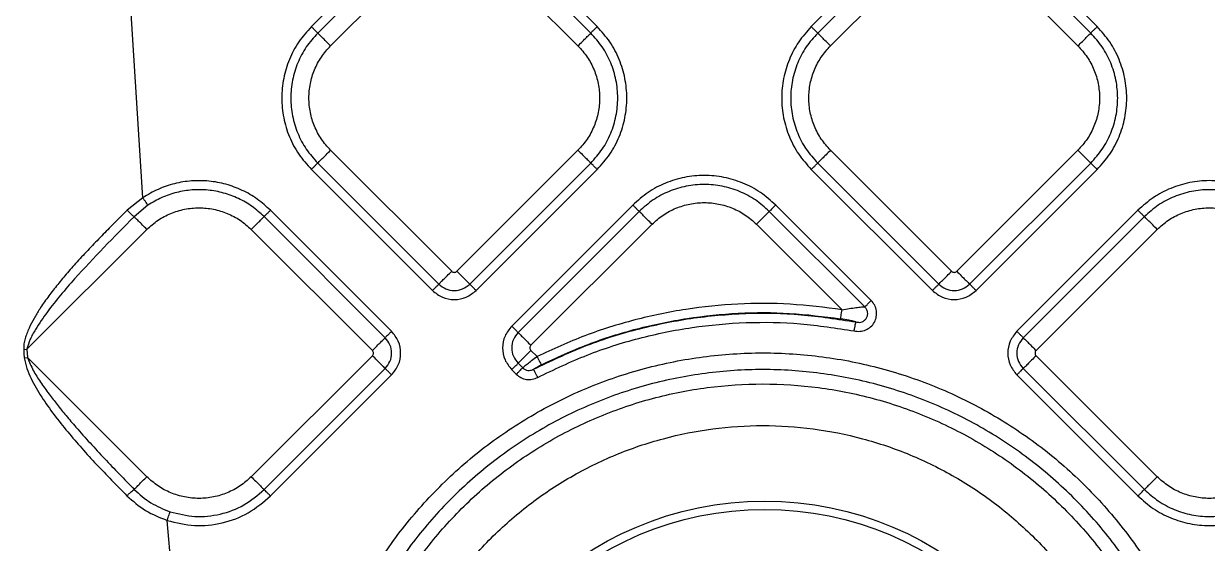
# Model space of a CAD drawing. Extents: x 943 to 1030, y 781 to 934.
# Drawn here: x 974.83 to 981.27, y 836.29 to 839.12 of the extents above; entities that cross this region are included whole.
import ezdxf

# ---------------------------------------------------------------- set-up
doc = ezdxf.new("R2010")
doc.units = 0
doc.header["$MEASUREMENT"] = 0
doc.layers.add('1', color=4, linetype='Continuous')

# ---------------------------------------------------------------- blocks, each defined once
blk = doc.blocks.new('AIRA')
at = {"layer": '1', "color": 3, "linetype": 'Continuous', "lineweight": 25}
for p, q in [((33.8734, 36.5918), (33.2146, 35.933)), ((34.7697, 35.933), (34.1109, 36.5918)), ((36.5929, 36.5918), (35.9341, 35.933)), ((37.4892, 35.933), (36.8304, 36.5918)), ((33.9083, 36.557), (33.2495, 35.8982)), ((34.7348, 35.8982), (34.076, 36.557)), ((36.6278, 36.557), (35.9689, 35.8981)), ((37.4543, 35.8981), (36.7955, 36.557)), ((33.3192, 35.8284), (33.978, 36.4873)), ((34.0063, 36.4873), (34.6651, 35.8284)), ((36.0387, 35.8284), (36.6975, 36.4872)), ((36.7258, 36.4872), (37.3846, 35.8284)), ((32.2983, 35.0019), (32.2267, 36.1439)), ((33.978, 34.6015), (33.3192, 35.2603)), ((34.6651, 35.2603), (34.0063, 34.6015)), ((36.6975, 34.6014), (36.0387, 35.2603)), ((37.3846, 35.2603), (36.7258, 34.6014)), ((33.2146, 35.1557), (33.8734, 34.4969)), ((33.2495, 35.1906), (33.9083, 34.5317)), ((34.076, 34.5317), (34.7348, 35.1906)), ((34.1109, 34.4969), (34.7697, 35.1557)), ((35.9341, 35.1557), (36.5929, 34.4968)), ((35.9689, 35.1905), (36.6278, 34.5317)), ((36.7955, 34.5317), (37.4543, 35.1905)), ((36.8304, 34.4968), (37.4892, 35.1557)), ((32.2983, 35.0019), (32.2132, 34.9333)), ((34.9633, 34.9622), (34.3044, 34.3033)), ((36.2602, 34.4425), (35.7406, 34.9622)), ((32.3257, 34.9609), (32.2503, 34.8986)), ((33.6165, 34.24), (32.9577, 34.8988)), ((33.6514, 34.2748), (32.9925, 34.9337)), ((34.9981, 34.9273), (34.3393, 34.2685)), ((36.2254, 34.4076), (35.7057, 34.9273)), ((37.7112, 34.9337), (37.0524, 34.2748)), ((37.7461, 34.8988), (37.0873, 34.24)), ((34.409, 34.1987), (35.0678, 34.8576)), ((35.636, 34.8576), (36.1015, 34.3921)), ((32.3198, 34.8291), (31.6674, 34.1767)), ((32.8879, 34.8291), (33.5468, 34.1702)), ((37.157, 34.1702), (37.8158, 34.8291)), ((31.6498, 34.1753), (31.6674, 34.1767)), ((31.6532, 34.1309), (31.6707, 34.1322)), ((31.6674, 34.1767), (31.6707, 34.1322)), ((31.6707, 34.1322), (32.3198, 33.4831)), ((33.5468, 34.142), (32.8879, 33.4831)), ((34.409, 34.1705), (34.4425, 34.137)), ((37.8158, 33.4831), (37.157, 34.142)), ((32.9577, 33.4134), (33.6165, 34.0722)), ((34.3044, 34.0659), (34.3293, 34.041)), ((34.3393, 34.1007), (34.3642, 34.0759)), ((37.0873, 34.0722), (37.7461, 33.4134)), ((32.9925, 33.3785), (33.6514, 34.0374)), ((37.0524, 34.0374), (37.7112, 33.3785)), ((32.5062, 32.3664), (32.4304, 33.2456))]:
    blk.add_line(p, q, dxfattribs=at)
at = {"layer": '1', "color": 3, "linetype": 'Continuous', "lineweight": 25, "flags": 128}
blk.add_lwpolyline([(31.6498, 34.1753), (31.6515, 34.1531), (31.6532, 34.1309)], dxfattribs=at)
at = {"layer": '1', "color": 3, "linetype": 'Continuous', "lineweight": 25}
for radius in [1.7912, 1.7467]:
    blk.add_circle((35.6801, 31.5588), radius, dxfattribs=at)
for points in [[(33.2146, 35.933), (33.1906, 35.9061), (33.1426, 35.8524), (33.0924, 35.7559), (33.0606, 35.6523), (33.0501, 35.5444), (33.0606, 35.4364), (33.0924, 35.3329), (33.1426, 35.2364), (33.1906, 35.1826), (33.2146, 35.1557)], [(33.2146, 35.933), (33.2187, 35.9289), (33.227, 35.9206), (33.2378, 35.9098), (33.2461, 35.9015), (33.2483, 35.8993), (33.2495, 35.8982)], [(34.7697, 35.933), (34.7656, 35.9289), (34.7573, 35.9206), (34.7465, 35.9098), (34.7382, 35.9015), (34.736, 35.8993), (34.7348, 35.8982)], [(34.7697, 35.1557), (34.7937, 35.1826), (34.8417, 35.2364), (34.8919, 35.3329), (34.9237, 35.4364), (34.9342, 35.5444), (34.9237, 35.6523), (34.8919, 35.7559), (34.8417, 35.8524), (34.7937, 35.9061), (34.7697, 35.933)], [(35.9341, 35.933), (35.9101, 35.9061), (35.8621, 35.8523), (35.8118, 35.7558), (35.7801, 35.6523), (35.7696, 35.5443), (35.7801, 35.4364), (35.8118, 35.3328), (35.8621, 35.2363), (35.9101, 35.1826), (35.9341, 35.1557)], [(35.9341, 35.933), (35.9382, 35.9288), (35.9465, 35.9206), (35.9573, 35.9097), (35.9656, 35.9014), (35.9678, 35.8992), (35.9689, 35.8981)], [(37.4892, 35.933), (37.4851, 35.9288), (37.4768, 35.9206), (37.466, 35.9097), (37.4577, 35.9014), (37.4554, 35.8992), (37.4543, 35.8981)], [(37.4892, 35.1557), (37.5132, 35.1826), (37.5612, 35.2363), (37.6114, 35.3328), (37.6431, 35.4364), (37.6537, 35.5443), (37.6431, 35.6523), (37.6114, 35.7558), (37.5612, 35.8523), (37.5132, 35.9061), (37.4892, 35.933)], [(33.2495, 35.8982), (33.2276, 35.8737), (33.1839, 35.8247), (33.1382, 35.7369), (33.1093, 35.6426), (33.0997, 35.5444), (33.1093, 35.4461), (33.1382, 35.3518), (33.1839, 35.264), (33.2276, 35.215), (33.2495, 35.1906)], [(33.3192, 35.8284), (33.3109, 35.8367), (33.2943, 35.8533), (33.2727, 35.8749), (33.2561, 35.8915), (33.2517, 35.8959), (33.2495, 35.8982)], [(34.6651, 35.8284), (34.6734, 35.8367), (34.69, 35.8533), (34.7116, 35.8749), (34.7282, 35.8915), (34.7326, 35.8959), (34.7348, 35.8982)], [(34.7348, 35.1906), (34.7567, 35.215), (34.8004, 35.264), (34.8461, 35.3518), (34.875, 35.4461), (34.8846, 35.5444), (34.875, 35.6426), (34.8461, 35.7369), (34.8004, 35.8247), (34.7567, 35.8737), (34.7348, 35.8982)], [(35.9689, 35.8981), (35.9471, 35.8736), (35.9034, 35.8247), (35.8577, 35.7369), (35.8288, 35.6426), (35.8192, 35.5443), (35.8288, 35.4461), (35.8577, 35.3518), (35.9034, 35.264), (35.9471, 35.215), (35.9689, 35.1905)], [(36.0387, 35.8284), (36.0304, 35.8367), (36.0138, 35.8532), (35.9922, 35.8749), (35.9756, 35.8915), (35.9712, 35.8959), (35.9689, 35.8981)], [(37.3846, 35.8284), (37.3929, 35.8367), (37.4094, 35.8532), (37.4311, 35.8749), (37.4477, 35.8915), (37.4521, 35.8959), (37.4543, 35.8981)], [(37.4543, 35.1905), (37.4762, 35.215), (37.5199, 35.264), (37.5656, 35.3518), (37.5945, 35.4461), (37.6041, 35.5443), (37.5945, 35.6426), (37.5656, 35.7369), (37.5199, 35.8247), (37.4762, 35.8736), (37.4543, 35.8981)], [(33.3192, 35.2603), (33.3016, 35.2799), (33.2666, 35.3192), (33.2298, 35.3898), (33.2067, 35.4655), (33.1989, 35.5444), (33.2067, 35.6233), (33.2298, 35.699), (33.2666, 35.7695), (33.3016, 35.8088), (33.3192, 35.8284)], [(34.6651, 35.8284), (34.6827, 35.8088), (34.7177, 35.7695), (34.7545, 35.699), (34.7776, 35.6233), (34.7854, 35.5444), (34.7776, 35.4655), (34.7545, 35.3898), (34.7177, 35.3192), (34.6827, 35.2799), (34.6651, 35.2603)], [(36.0387, 35.2603), (36.0211, 35.2799), (35.9861, 35.3192), (35.9493, 35.3897), (35.9261, 35.4654), (35.9184, 35.5443), (35.9261, 35.6232), (35.9493, 35.6989), (35.9861, 35.7695), (36.0211, 35.8087), (36.0387, 35.8284)], [(37.3846, 35.8284), (37.4021, 35.8087), (37.4372, 35.7695), (37.474, 35.6989), (37.4971, 35.6232), (37.5048, 35.5443), (37.4971, 35.4654), (37.474, 35.3897), (37.4372, 35.3192), (37.4021, 35.2799), (37.3846, 35.2603)], [(33.2495, 35.1906), (33.2517, 35.1928), (33.2561, 35.1972), (33.2727, 35.2138), (33.2943, 35.2355), (33.3109, 35.252), (33.3192, 35.2603)], [(34.6651, 35.2603), (34.6734, 35.252), (34.69, 35.2355), (34.7116, 35.2138), (34.7282, 35.1972), (34.7326, 35.1928), (34.7348, 35.1906)], [(36.0387, 35.2603), (36.0304, 35.252), (36.0138, 35.2354), (35.9922, 35.2138), (35.9756, 35.1972), (35.9712, 35.1928), (35.9689, 35.1905)], [(37.4543, 35.1905), (37.4521, 35.1928), (37.4477, 35.1972), (37.4311, 35.2138), (37.4094, 35.2354), (37.3929, 35.252), (37.3846, 35.2603)], [(33.2495, 35.1906), (33.2483, 35.1895), (33.2461, 35.1873), (33.2378, 35.179), (33.227, 35.1681), (33.2187, 35.1599), (33.2146, 35.1557)], [(34.7697, 35.1557), (34.7656, 35.1599), (34.7573, 35.1681), (34.7465, 35.179), (34.7382, 35.1873), (34.736, 35.1895), (34.7348, 35.1906)], [(35.9341, 35.1557), (35.9382, 35.1598), (35.9465, 35.1681), (35.9573, 35.1789), (35.9656, 35.1872), (35.9678, 35.1894), (35.9689, 35.1905)], [(37.4543, 35.1905), (37.4554, 35.1894), (37.4577, 35.1872), (37.466, 35.1789), (37.4768, 35.1681), (37.4851, 35.1598), (37.4892, 35.1557)], [(32.9925, 34.9337), (32.9692, 34.9548), (32.9224, 34.9971), (32.8398, 35.0442), (32.7511, 35.0774), (32.6579, 35.0947), (32.563, 35.0959), (32.4696, 35.0806), (32.3794, 35.0505), (32.3253, 35.0181), (32.2983, 35.0019)], [(35.7406, 34.9622), (35.7137, 34.9862), (35.6599, 35.0341), (35.5634, 35.0844), (35.4599, 35.1161), (35.3519, 35.1267), (35.2439, 35.1161), (35.1404, 35.0844), (35.0439, 35.0341), (34.9901, 34.9862), (34.9633, 34.9622)], [(38.4885, 34.9337), (38.4616, 34.9576), (38.4079, 35.0056), (38.3114, 35.0559), (38.2078, 35.0876), (38.0999, 35.0982), (37.9919, 35.0876), (37.8884, 35.0559), (37.7919, 35.0056), (37.7381, 34.9576), (37.7112, 34.9337)], [(32.9577, 34.8988), (32.9364, 34.9181), (32.8938, 34.9566), (32.8187, 34.9994), (32.7379, 35.0297), (32.653, 35.0454), (32.5667, 35.0465), (32.4816, 35.0325), (32.3996, 35.0051), (32.3503, 34.9756), (32.3257, 34.9609)], [(35.7057, 34.9273), (35.6812, 34.9491), (35.6323, 34.9928), (35.5444, 35.0386), (35.4502, 35.0674), (35.3519, 35.077), (35.2536, 35.0674), (35.1594, 35.0386), (35.0715, 34.9928), (35.0226, 34.9491), (34.9981, 34.9273)], [(38.4537, 34.8988), (38.4292, 34.9206), (38.3802, 34.9643), (38.2924, 35.0101), (38.1982, 35.0389), (38.0999, 35.0485), (38.0016, 35.0389), (37.9073, 35.0101), (37.8195, 34.9643), (37.7706, 34.9206), (37.7461, 34.8988)], [(32.3257, 34.9609), (32.3248, 34.9622), (32.3231, 34.9648), (32.3166, 34.9745), (32.308, 34.9873), (32.3015, 34.997), (32.2983, 35.0019)], [(34.9633, 34.9622), (34.9674, 34.958), (34.9757, 34.9497), (34.9865, 34.9389), (34.9948, 34.9306), (34.997, 34.9284), (34.9981, 34.9273)], [(35.0678, 34.8576), (35.0875, 34.8751), (35.1268, 34.9102), (35.1973, 34.9469), (35.273, 34.9701), (35.3519, 34.9778), (35.4308, 34.9701), (35.5065, 34.9469), (35.577, 34.9102), (35.6163, 34.8751), (35.636, 34.8576)], [(35.7406, 34.9622), (35.7364, 34.958), (35.7281, 34.9497), (35.7173, 34.9389), (35.709, 34.9306), (35.7068, 34.9284), (35.7057, 34.9273)], [(32.3198, 34.8291), (32.3116, 34.8373), (32.2952, 34.8537), (32.2737, 34.8752), (32.2571, 34.8918), (32.2525, 34.8963), (32.2503, 34.8986)], [(32.3198, 34.8291), (32.3395, 34.8466), (32.3788, 34.8817), (32.4493, 34.9184), (32.525, 34.9416), (32.6039, 34.9493), (32.6828, 34.9416), (32.7585, 34.9184), (32.829, 34.8817), (32.8683, 34.8466), (32.8879, 34.8291)], [(32.8879, 34.8291), (32.8962, 34.8373), (32.9128, 34.8539), (32.9344, 34.8756), (32.951, 34.8922), (32.9555, 34.8966), (32.9577, 34.8988)], [(32.9925, 34.9337), (32.9884, 34.9295), (32.9801, 34.9212), (32.9693, 34.9104), (32.961, 34.9021), (32.9588, 34.8999), (32.9577, 34.8988)], [(35.0678, 34.8576), (35.0596, 34.8659), (35.043, 34.8824), (35.0214, 34.9041), (35.0048, 34.9207), (35.0003, 34.9251), (34.9981, 34.9273)], [(35.636, 34.8576), (35.6443, 34.8659), (35.6608, 34.8824), (35.6825, 34.9041), (35.6991, 34.9207), (35.7035, 34.9251), (35.7057, 34.9273)], [(37.7112, 34.9337), (37.7154, 34.9295), (37.7236, 34.9212), (37.7345, 34.9104), (37.7428, 34.9021), (37.745, 34.8999), (37.7461, 34.8988)], [(37.8158, 34.8291), (37.8075, 34.8373), (37.791, 34.8539), (37.7693, 34.8756), (37.7527, 34.8922), (37.7483, 34.8966), (37.7461, 34.8988)], [(37.8158, 34.8291), (37.8355, 34.8466), (37.8748, 34.8817), (37.9453, 34.9184), (38.021, 34.9416), (38.0999, 34.9493), (38.1788, 34.9416), (38.2545, 34.9184), (38.325, 34.8817), (38.3643, 34.8466), (38.3839, 34.8291)], [(33.9083, 34.5317), (33.9105, 34.534), (33.9149, 34.5384), (33.9315, 34.555), (33.9532, 34.5766), (33.9697, 34.5932), (33.978, 34.6015)], [(34.0063, 34.6015), (34.0146, 34.5932), (34.0311, 34.5766), (34.0528, 34.555), (34.0694, 34.5384), (34.0738, 34.534), (34.076, 34.5317)], [(36.6278, 34.5317), (36.63, 34.5339), (36.6344, 34.5383), (36.651, 34.5549), (36.6727, 34.5766), (36.6892, 34.5932), (36.6975, 34.6014)], [(36.7258, 34.6014), (36.7341, 34.5932), (36.7506, 34.5766), (36.7723, 34.5549), (36.7889, 34.5383), (36.7933, 34.5339), (36.7955, 34.5317)], [(33.8734, 34.4969), (33.8776, 34.501), (33.8858, 34.5093), (33.8967, 34.5201), (33.905, 34.5284), (33.9072, 34.5306), (33.9083, 34.5317)], [(34.1109, 34.4969), (34.1067, 34.501), (34.0985, 34.5093), (34.0876, 34.5201), (34.0793, 34.5284), (34.0771, 34.5306), (34.076, 34.5317)], [(36.5929, 34.4968), (36.5971, 34.501), (36.6053, 34.5093), (36.6162, 34.5201), (36.6245, 34.5284), (36.6267, 34.5306), (36.6278, 34.5317)], [(36.8304, 34.4968), (36.8262, 34.501), (36.8179, 34.5093), (36.8071, 34.5201), (36.7988, 34.5284), (36.7966, 34.5306), (36.7955, 34.5317)], [(36.1015, 34.3921), (36.0075, 34.4041), (35.8194, 34.4281), (35.5345, 34.4271), (35.2513, 34.3989), (34.9728, 34.3407), (34.7007, 34.2561), (34.5286, 34.1767), (34.4425, 34.137)], [(36.0937, 34.3429), (36.0939, 34.3441), (36.0943, 34.3464), (36.0961, 34.358), (36.0986, 34.3737), (36.1005, 34.3859), (36.1015, 34.3921)], [(36.2254, 34.4076), (36.2265, 34.4087), (36.2287, 34.4109), (36.237, 34.4192), (36.2478, 34.4301), (36.2561, 34.4383), (36.2602, 34.4425)], [(34.4234, 34.068), (34.5139, 34.1115), (34.6948, 34.1984), (34.9824, 34.2894), (35.2775, 34.3503), (35.5777, 34.3767), (35.8793, 34.3722), (36.0776, 34.341), (36.1768, 34.3254)], [(34.4464, 34.0239), (34.5352, 34.0665), (34.7128, 34.1518), (34.9951, 34.2411), (35.2848, 34.3009), (35.5794, 34.3269), (35.8755, 34.3224), (36.0701, 34.2918), (36.1674, 34.2765)], [(34.4647, 34.0924), (34.5492, 34.1314), (34.7183, 34.2094), (34.9854, 34.2924), (35.2589, 34.3496), (35.537, 34.3773), (35.8167, 34.3783), (36.0014, 34.3547), (36.0937, 34.3429)], [(36.1674, 34.2765), (36.1686, 34.2825), (36.1709, 34.2947), (36.1739, 34.3103), (36.1761, 34.3218), (36.1765, 34.3242), (36.1768, 34.3254)], [(33.6514, 34.2748), (33.6472, 34.2707), (33.6389, 34.2624), (33.6281, 34.2516), (33.6198, 34.2433), (33.6176, 34.2411), (33.6165, 34.24)], [(34.3044, 34.3033), (34.3086, 34.2992), (34.3168, 34.2909), (34.3277, 34.2801), (34.336, 34.2718), (34.3382, 34.2696), (34.3393, 34.2685)], [(34.3393, 34.2685), (34.3415, 34.2663), (34.3459, 34.2618), (34.3625, 34.2452), (34.3842, 34.2236), (34.4007, 34.207), (34.409, 34.1987)], [(37.0524, 34.2748), (37.0565, 34.2707), (37.0648, 34.2624), (37.0756, 34.2516), (37.0839, 34.2433), (37.0861, 34.2411), (37.0873, 34.24)], [(33.5468, 34.1702), (33.5551, 34.1785), (33.5716, 34.1951), (33.5933, 34.2167), (33.6099, 34.2333), (33.6143, 34.2377), (33.6165, 34.24)], [(37.0873, 34.24), (37.0895, 34.2377), (37.0939, 34.2333), (37.1105, 34.2167), (37.1321, 34.1951), (37.1487, 34.1785), (37.157, 34.1702)], [(33.1846, 31.6708), (33.1887, 31.5623), (33.1969, 31.3454), (33.2629, 31.0255), (33.3671, 30.7166), (33.5115, 30.4241), (33.6927, 30.1529), (33.9077, 29.9077), (34.1529, 29.6927), (34.4241, 29.5115), (34.7166, 29.3672), (35.0255, 29.2624), (35.3454, 29.1988), (35.6708, 29.1774), (35.9962, 29.1988), (36.3161, 29.2624), (36.625, 29.3672), (36.9175, 29.5115), (37.1887, 29.6927), (37.4339, 29.9077), (37.6489, 30.1529), (37.8301, 30.4241), (37.9744, 30.7166), (38.0792, 31.0255), (38.1428, 31.3454), (38.1642, 31.6708), (38.1428, 31.9962), (38.0792, 32.3161), (37.9744, 32.625), (37.8301, 32.9175), (37.6489, 33.1887), (37.4339, 33.4339), (37.1887, 33.6489), (36.9175, 33.8301), (36.625, 33.9744), (36.3161, 34.0792), (35.9962, 34.1428), (35.6708, 34.1642), (35.3454, 34.1428), (35.0255, 34.0792), (34.7166, 33.9744), (34.4241, 33.8301), (34.1529, 33.6489), (33.9077, 33.4339), (33.6927, 33.1887), (33.5115, 32.9175), (33.3671, 32.625), (33.2629, 32.3161), (33.1969, 31.9962), (33.1887, 31.7793), (33.1846, 31.6708)], [(33.6165, 34.0722), (33.6143, 34.0744), (33.6099, 34.0789), (33.5933, 34.0955), (33.5716, 34.1171), (33.5551, 34.1337), (33.5468, 34.142)], [(34.409, 34.1705), (34.4007, 34.1622), (34.3842, 34.1456), (34.3625, 34.124), (34.3459, 34.1074), (34.3415, 34.103), (34.3393, 34.1007)], [(34.4425, 34.137), (34.4453, 34.1314), (34.4508, 34.1204), (34.4579, 34.1061), (34.4631, 34.0956), (34.4642, 34.0935), (34.4647, 34.0924)], [(37.157, 34.142), (37.1487, 34.1337), (37.1321, 34.1171), (37.1105, 34.0955), (37.0939, 34.0789), (37.0895, 34.0744), (37.0873, 34.0722)], [(33.2752, 31.6708), (33.2791, 31.7753), (33.2871, 31.9844), (33.3507, 32.2926), (33.4511, 32.5902), (33.5902, 32.872), (33.7648, 33.1333), (33.972, 33.3696), (34.2083, 33.5768), (34.4696, 33.7514), (34.7514, 33.8904), (35.049, 33.9914), (35.3572, 34.0527), (35.6708, 34.0733), (35.9844, 34.0527), (36.2926, 33.9914), (36.5902, 33.8904), (36.872, 33.7514), (37.1333, 33.5768), (37.3696, 33.3696), (37.5768, 33.1333), (37.7514, 32.872), (37.8904, 32.5902), (37.9914, 32.2926), (38.0527, 31.9844), (38.0733, 31.6708), (38.0527, 31.3572), (37.9914, 31.049), (37.8904, 30.7514), (37.7514, 30.4696), (37.5768, 30.2083), (37.3696, 29.972), (37.1333, 29.7648), (36.872, 29.5902), (36.5902, 29.4512), (36.2926, 29.3502), (35.9844, 29.2889), (35.6708, 29.2683), (35.3572, 29.2889), (35.049, 29.3502), (34.7514, 29.4512), (34.4696, 29.5902), (34.2083, 29.7648), (33.972, 29.972), (33.7648, 30.2083), (33.5902, 30.4696), (33.4511, 30.7514), (33.3507, 31.049), (33.2871, 31.3572), (33.2791, 31.5663), (33.2752, 31.6708)], [(33.6514, 34.0374), (33.6472, 34.0415), (33.6389, 34.0498), (33.6281, 34.0606), (33.6198, 34.0689), (33.6176, 34.0711), (33.6165, 34.0722)], [(34.3044, 34.0659), (34.3086, 34.07), (34.3168, 34.0783), (34.3277, 34.0891), (34.336, 34.0974), (34.3382, 34.0996), (34.3393, 34.1007)], [(34.3293, 34.041), (34.3334, 34.0451), (34.3417, 34.0534), (34.3525, 34.0642), (34.3608, 34.0725), (34.3631, 34.0748), (34.3642, 34.0759)], [(34.4464, 34.0239), (34.4435, 34.0293), (34.4378, 34.0403), (34.4305, 34.0544), (34.4251, 34.0648), (34.4239, 34.067), (34.4234, 34.068)], [(37.0524, 34.0374), (37.0565, 34.0415), (37.0648, 34.0498), (37.0756, 34.0606), (37.0839, 34.0689), (37.0861, 34.0711), (37.0873, 34.0722)], [(37.9881, 31.6708), (37.9843, 31.7719), (37.9766, 31.9741), (37.9151, 32.2723), (37.818, 32.5601), (37.6834, 32.8328), (37.5145, 33.0855), (37.3141, 33.3141), (37.0855, 33.5145), (36.8328, 33.6834), (36.5601, 33.8178), (36.2723, 33.9156), (35.9741, 33.9749), (35.6708, 33.9947), (35.3675, 33.9749), (35.0693, 33.9156), (34.7815, 33.8178), (34.5088, 33.6834), (34.2561, 33.5145), (34.0275, 33.3141), (33.8271, 33.0855), (33.6582, 32.8328), (33.5238, 32.5601), (33.426, 32.2723), (33.3667, 31.9741), (33.3469, 31.6708), (33.3667, 31.3675), (33.426, 31.0693), (33.5238, 30.7815), (33.6582, 30.5088), (33.8271, 30.2561), (34.0275, 30.0275), (34.2561, 29.8271), (34.5088, 29.6582), (34.7815, 29.5238), (35.0693, 29.426), (35.3675, 29.3667), (35.6708, 29.3469), (35.9741, 29.3667), (36.2723, 29.426), (36.5601, 29.5238), (36.8328, 29.6582), (37.0855, 29.8271), (37.3141, 30.0275), (37.5145, 30.2561), (37.6834, 30.5088), (37.818, 30.7815), (37.9151, 31.0693), (37.9766, 31.3675), (37.9843, 31.5697), (37.9881, 31.6708)], [(33.5801, 31.6708), (33.5835, 31.5796), (33.5904, 31.3971), (33.646, 31.1281), (33.7336, 30.8684), (33.855, 30.6224), (34.0074, 30.3944), (34.1882, 30.1882), (34.3944, 30.0074), (34.6224, 29.855), (34.8684, 29.7337), (35.1281, 29.6455), (35.3971, 29.592), (35.6708, 29.5741), (35.9445, 29.592), (36.2135, 29.6455), (36.4732, 29.7337), (36.7192, 29.855), (36.9472, 30.0074), (37.1534, 30.1882), (37.3342, 30.3944), (37.4866, 30.6224), (37.6079, 30.8684), (37.6961, 31.1281), (37.7496, 31.3971), (37.7675, 31.6708), (37.7496, 31.9445), (37.6961, 32.2135), (37.6079, 32.4732), (37.4866, 32.7192), (37.3342, 32.9472), (37.1534, 33.1534), (36.9472, 33.3342), (36.7192, 33.4866), (36.4732, 33.6079), (36.2135, 33.6961), (35.9445, 33.7496), (35.6708, 33.7675), (35.3971, 33.7496), (35.1281, 33.6961), (34.8684, 33.6079), (34.6224, 33.4866), (34.3944, 33.3342), (34.1882, 33.1534), (34.0074, 32.9472), (33.855, 32.7192), (33.7336, 32.4732), (33.646, 32.2135), (33.5904, 31.9445), (33.5835, 31.762), (33.5801, 31.6708)], [(32.2511, 33.4144), (32.2537, 33.417), (32.2589, 33.4222), (32.2754, 33.4387), (32.2962, 33.4596), (32.312, 33.4753), (32.3198, 33.4831)], [(32.8879, 33.4831), (32.8683, 33.4656), (32.829, 33.4305), (32.7585, 33.3938), (32.6828, 33.3706), (32.6039, 33.3629), (32.525, 33.3706), (32.4493, 33.3938), (32.3788, 33.4305), (32.3395, 33.4656), (32.3198, 33.4831)], [(32.8879, 33.4831), (32.8962, 33.4748), (32.9128, 33.4583), (32.9344, 33.4366), (32.951, 33.42), (32.9555, 33.4156), (32.9577, 33.4134)], [(37.8158, 33.4831), (37.8075, 33.4748), (37.791, 33.4583), (37.7693, 33.4366), (37.7527, 33.42), (37.7483, 33.4156), (37.7461, 33.4134)], [(38.3839, 33.4831), (38.3643, 33.4656), (38.325, 33.4305), (38.2545, 33.3938), (38.1788, 33.3706), (38.0999, 33.3629), (38.021, 33.3706), (37.9453, 33.3938), (37.8748, 33.4305), (37.8355, 33.4656), (37.8158, 33.4831)], [(32.4304, 33.2456), (32.4798, 33.2335), (32.5786, 33.2092), (32.7318, 33.2263), (32.8763, 33.2796), (32.9538, 33.3455), (32.9925, 33.3785)], [(32.446, 33.2924), (32.491, 33.2814), (32.5809, 33.2592), (32.7203, 33.2748), (32.8519, 33.3233), (32.9224, 33.3834), (32.9577, 33.4134)], [(32.9925, 33.3785), (32.9884, 33.3827), (32.9801, 33.391), (32.9693, 33.4018), (32.961, 33.4101), (32.9588, 33.4123), (32.9577, 33.4134)], [(37.7112, 33.3785), (37.7154, 33.3827), (37.7236, 33.391), (37.7345, 33.4018), (37.7428, 33.4101), (37.745, 33.4123), (37.7461, 33.4134)], [(37.7112, 33.3785), (37.7381, 33.3545), (37.7919, 33.3066), (37.8884, 33.2563), (37.9919, 33.2246), (38.0999, 33.214), (38.2078, 33.2246), (38.3114, 33.2563), (38.4079, 33.3066), (38.4616, 33.3545), (38.4885, 33.3785)], [(37.7461, 33.4134), (37.7706, 33.3916), (37.8195, 33.3479), (37.9073, 33.3021), (38.0016, 33.2733), (38.0999, 33.2637), (38.1982, 33.2733), (38.2924, 33.3021), (38.3802, 33.3479), (38.4292, 33.3916), (38.4537, 33.4134)], [(32.4304, 33.2456), (32.4323, 33.2512), (32.436, 33.2623), (32.4408, 33.2768), (32.4445, 33.288), (32.4455, 33.2909), (32.446, 33.2924)]]:
    blk.add_open_spline(points, degree=3, dxfattribs=at)
for points, knots in [([(32.2132, 34.9333), (32.1889, 34.9092), (32.1422, 34.863), (32.0732, 34.7935), (32.0061, 34.724), (31.9415, 34.6544), (31.882, 34.587), (31.8287, 34.5229), (31.7803, 34.46), (31.7396, 34.4011), (31.7056, 34.3453), (31.6827, 34.3007), (31.6672, 34.2638), (31.6577, 34.2351), (31.6501, 34.2061), (31.6499, 34.1856), (31.6498, 34.1753)], [0, 0, 0, 0, 0.106112, 0.203279, 0.30439, 0.406522, 0.499778, 0.585913, 0.668149, 0.74938, 0.811533, 0.873859, 0.907065, 0.936834, 0.968423, 1, 1, 1, 1]), ([(32.2503, 34.8986), (32.1405, 34.7873), (31.9759, 34.6204), (31.7997, 34.413), (31.723, 34.3006), (31.6836, 34.233), (31.6727, 34.1952), (31.6674, 34.1767)], [0, 0, 0, 0, 0.4999557, 0.7498348, 0.8745979, 0.9386317, 1, 1, 1, 1]), ([(32.2132, 34.9333), (32.2173, 34.9292), (32.2258, 34.9209), (32.2374, 34.9099), (32.2464, 34.9017), (32.249, 34.8996), (32.2503, 34.8986)], [0, 0, 0, 0, 0.2419587, 0.5, 0.7580413, 1, 1, 1, 1]), ([(33.978, 34.6015), (33.9801, 34.5998), (33.9842, 34.5965), (33.9921, 34.5951), (34.0001, 34.5965), (34.0042, 34.5998), (34.0063, 34.6015)], [0, 0, 0, 0, 0.2500103, 0.5, 0.7499897, 1, 1, 1, 1]), ([(36.6975, 34.6014), (36.6996, 34.5998), (36.7037, 34.5965), (36.7116, 34.5951), (36.7196, 34.5965), (36.7237, 34.5998), (36.7258, 34.6014)], [0, 0, 0, 0, 0.25001, 0.5, 0.74999, 1, 1, 1, 1]), ([(33.9083, 34.5317), (33.9205, 34.5221), (33.9451, 34.5027), (33.9921, 34.4942), (34.0393, 34.5026), (34.0638, 34.522), (34.076, 34.5317)], [0, 0, 0, 0, 0.249635, 0.500178, 0.750078, 1, 1, 1, 1]), ([(36.6278, 34.5317), (36.64, 34.522), (36.6646, 34.5026), (36.7116, 34.4941), (36.7588, 34.5026), (36.7832, 34.522), (36.7955, 34.5317)], [0, 0, 0, 0, 0.249635, 0.500178, 0.750078, 1, 1, 1, 1]), ([(33.8734, 34.4969), (33.8908, 34.4831), (33.9256, 34.4557), (33.9922, 34.4437), (34.0589, 34.4557), (34.0935, 34.4832), (34.1109, 34.4969)], [0, 0, 0, 0, 0.250225, 0.500436, 0.750211, 1, 1, 1, 1]), ([(36.5929, 34.4968), (36.6103, 34.4831), (36.645, 34.4556), (36.7117, 34.4437), (36.7784, 34.4557), (36.813, 34.4831), (36.8304, 34.4968)], [0, 0, 0, 0, 0.250225, 0.500436, 0.750211, 1, 1, 1, 1]), ([(36.1015, 34.3921), (36.1147, 34.3944), (36.1411, 34.3991), (36.1782, 34.4042), (36.204, 34.407), (36.2191, 34.4079), (36.2233, 34.4077), (36.2254, 34.4076)], [0, 0, 0, 0, 0.250377, 0.499703, 0.750294, 0.880045, 1, 1, 1, 1]), ([(36.1674, 34.2765), (36.1781, 34.2752), (36.1994, 34.2727), (36.231, 34.2806), (36.2583, 34.298), (36.2788, 34.3232), (36.2897, 34.3539), (36.2904, 34.3862), (36.2808, 34.4176), (36.2671, 34.4342), (36.2602, 34.4425)], [0, 0, 0, 0, 0.125458, 0.249604, 0.374453, 0.499551, 0.624598, 0.7495, 0.874315, 1, 1, 1, 1]), ([(36.1768, 34.3254), (36.1829, 34.3243), (36.1942, 34.3224), (36.2115, 34.3262), (36.2253, 34.3349), (36.2356, 34.3476), (36.241, 34.363), (36.2412, 34.3793), (36.2361, 34.3951), (36.229, 34.4034), (36.2254, 34.4076)], [0, 0, 0, 0, 0.145478, 0.268625, 0.389797, 0.510646, 0.63152, 0.752672, 0.874889, 1, 1, 1, 1]), ([(36.1768, 34.3254), (36.172, 34.3268), (36.1615, 34.3298), (36.1329, 34.3361), (36.1091, 34.3402), (36.0937, 34.3429)], [0, 0, 0, 0, 0.229039, 0.501194, 1, 1, 1, 1]), ([(33.6514, 34.0374), (33.6651, 34.0547), (33.6926, 34.0895), (33.7045, 34.1562), (33.6925, 34.2228), (33.6651, 34.2575), (33.6514, 34.2748)], [0, 0, 0, 0, 0.250225, 0.500436, 0.750211, 1, 1, 1, 1]), ([(34.3044, 34.3033), (34.2907, 34.2859), (34.2632, 34.2512), (34.2513, 34.1845), (34.2632, 34.1179), (34.2907, 34.0832), (34.3044, 34.0659)], [0, 0, 0, 0, 0.250225, 0.500436, 0.750211, 1, 1, 1, 1]), ([(34.3393, 34.2685), (34.3296, 34.2562), (34.3102, 34.2317), (34.3017, 34.1846), (34.3102, 34.1375), (34.3296, 34.113), (34.3393, 34.1007)], [0, 0, 0, 0, 0.249635, 0.500178, 0.750078, 1, 1, 1, 1]), ([(37.0524, 34.2748), (37.0387, 34.2574), (37.0112, 34.2227), (36.9992, 34.156), (37.0112, 34.0894), (37.0387, 34.0547), (37.0524, 34.0374)], [0, 0, 0, 0, 0.250225, 0.500436, 0.750211, 1, 1, 1, 1]), ([(33.6165, 34.0722), (33.6262, 34.0845), (33.6456, 34.109), (33.6541, 34.1561), (33.6456, 34.2032), (33.6262, 34.2277), (33.6165, 34.24)], [0, 0, 0, 0, 0.249635, 0.500178, 0.750078, 1, 1, 1, 1]), ([(34.409, 34.1987), (34.4074, 34.1967), (34.4041, 34.1925), (34.4027, 34.1846), (34.4041, 34.1767), (34.4074, 34.1725), (34.409, 34.1705)], [0, 0, 0, 0, 0.25001, 0.5, 0.74999, 1, 1, 1, 1]), ([(37.0873, 34.24), (37.0776, 34.2277), (37.0582, 34.2032), (37.0497, 34.1561), (37.0581, 34.109), (37.0775, 34.0845), (37.0873, 34.0722)], [0, 0, 0, 0, 0.2496354, 0.5001783, 0.7500779, 1, 1, 1, 1]), ([(31.6532, 34.1309), (31.6569, 34.1114), (31.6645, 34.0722), (31.6975, 34.0003), (31.7667, 33.8814), (31.887, 33.7259), (32.0445, 33.5493), (32.1559, 33.4362), (32.2116, 33.3796)], [0, 0, 0, 0, 0.062343, 0.124946, 0.249411, 0.499437, 0.749489, 1, 1, 1, 1]), ([(31.6707, 34.1322), (31.6804, 34.1085), (31.6995, 34.0615), (31.7421, 33.9966), (31.7856, 33.9349), (31.8323, 33.8745), (31.8811, 33.8147), (31.966, 33.7155), (32.0892, 33.5811), (32.1971, 33.47), (32.2511, 33.4144)], [0, 0, 0, 0, 0.08244, 0.163198, 0.250121, 0.327135, 0.410485, 0.500206, 0.750043, 1, 1, 1, 1]), ([(33.5468, 34.142), (33.5484, 34.144), (33.5517, 34.1481), (33.5531, 34.1561), (33.5517, 34.164), (33.5484, 34.1682), (33.5468, 34.1702)], [0, 0, 0, 0, 0.2500103, 0.5, 0.7499897, 1, 1, 1, 1]), ([(34.3642, 34.0759), (34.3663, 34.0781), (34.3707, 34.0825), (34.3887, 34.0971), (34.4132, 34.1157), (34.4323, 34.1296), (34.4425, 34.137)], [0, 0, 0, 0, 0.24715, 0.499568, 0.731972, 1, 1, 1, 1]), ([(37.157, 34.1702), (37.1553, 34.1682), (37.1521, 34.164), (37.1507, 34.1561), (37.1521, 34.1481), (37.1553, 34.144), (37.157, 34.142)], [0, 0, 0, 0, 0.25001, 0.5, 0.74999, 1, 1, 1, 1]), ([(34.3642, 34.0759), (34.3683, 34.0724), (34.3766, 34.0656), (34.3922, 34.0611), (34.4061, 34.0615), (34.4157, 34.0644), (34.4206, 34.0666), (34.4225, 34.0676), (34.4231, 34.0679), (34.4233, 34.068), (34.4234, 34.068)], [0, 0, 0, 0, 0.249545, 0.498889, 0.7345, 0.891054, 0.967478, 0.989406, 0.996135, 1, 1, 1, 1]), ([(34.4234, 34.068), (34.425, 34.0694), (34.4284, 34.0721), (34.4383, 34.0783), (34.4507, 34.0853), (34.46, 34.09), (34.4647, 34.0924)], [0, 0, 0, 0, 0.249844, 0.499687, 0.749575, 1, 1, 1, 1]), ([(34.3293, 34.041), (34.3375, 34.0342), (34.3538, 34.0207), (34.3848, 34.0116), (34.417, 34.0116), (34.4366, 34.0198), (34.4464, 34.0239)], [0, 0, 0, 0, 0.250265, 0.500027, 0.749617, 1, 1, 1, 1]), ([(32.2116, 33.3796), (32.2157, 33.3836), (32.2242, 33.3918), (32.2363, 33.4028), (32.2462, 33.4111), (32.2495, 33.4134), (32.2511, 33.4144)], [0, 0, 0, 0, 0.242055, 0.5, 0.757945, 1, 1, 1, 1]), ([(32.2116, 33.3796), (32.2441, 33.3508), (32.3089, 33.2931), (32.39, 33.2614), (32.4304, 33.2456)], [0, 0, 0, 0, 0.500755, 1, 1, 1, 1]), ([(32.2511, 33.4144), (32.2799, 33.3883), (32.3376, 33.336), (32.4098, 33.3069), (32.446, 33.2924)], [0, 0, 0, 0, 0.5000404, 1, 1, 1, 1])]:
    blk.add_open_spline(points, degree=3, knots=knots, dxfattribs=at)

msp = doc.modelspace()

# ---------------------------------------------------------------- block references
at = {"layer": '1'}
msp.add_blockref('AIRA', (943.1775, 803.1658), dxfattribs=at)

doc.saveas('drawing.dxf')
